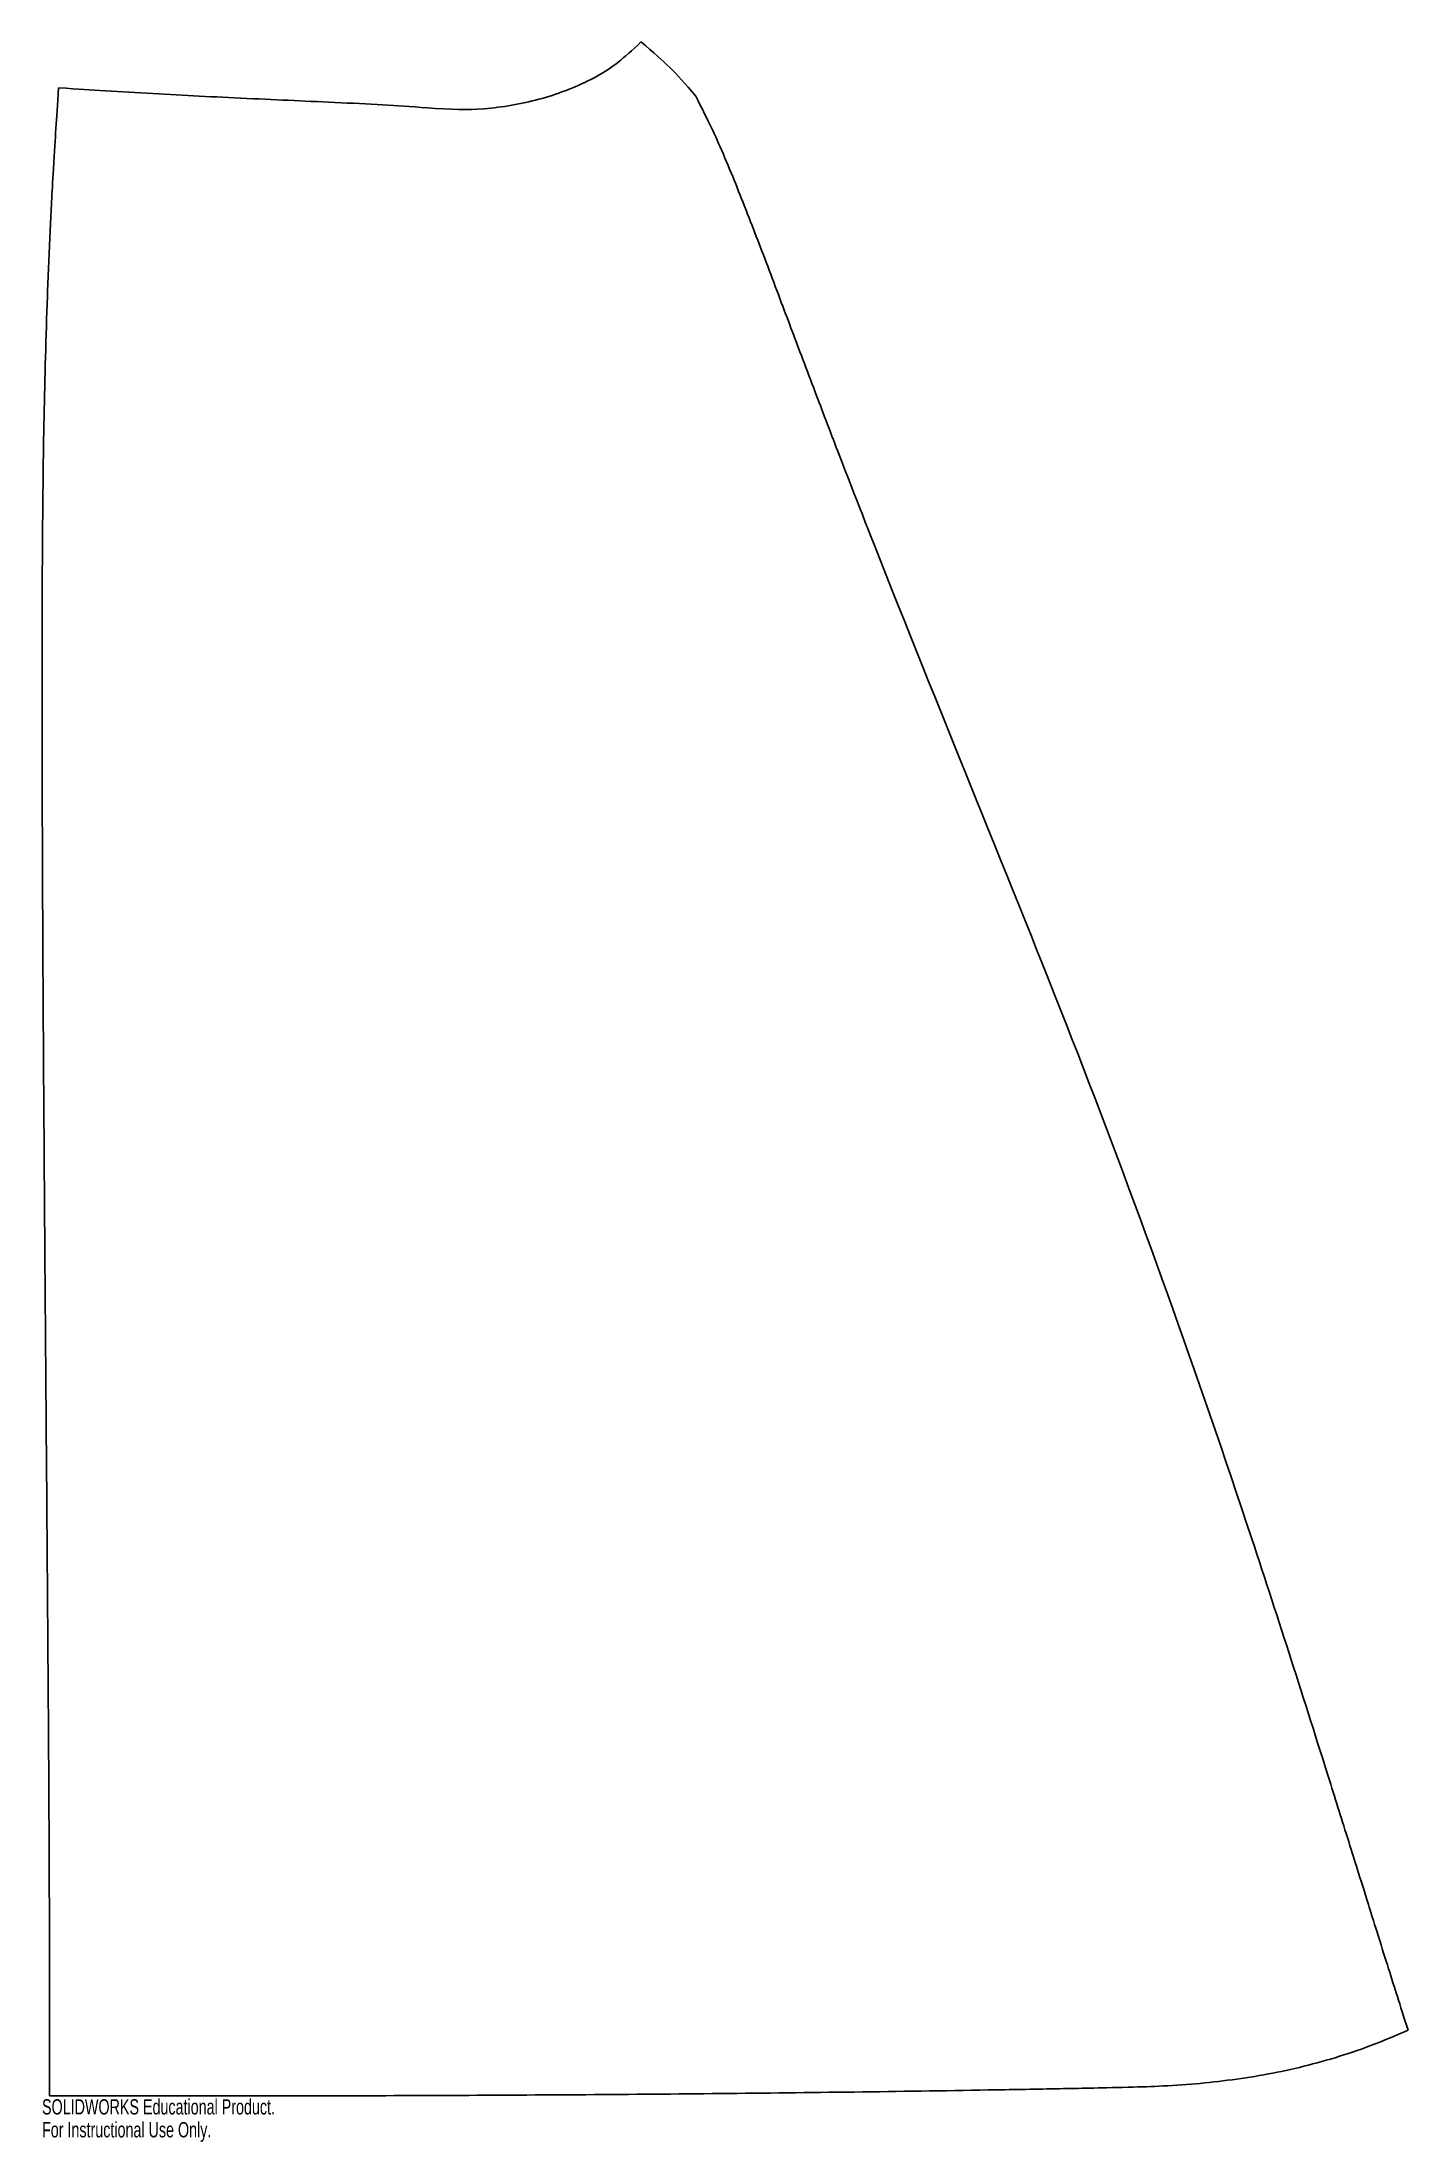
# Model space of a CAD drawing. Header units: inches. Extents: x 57.3 to 74.3, y 252.8 to 278.9.
import ezdxf

# ---------------------------------------------------------------- set-up
doc = ezdxf.new("R2010")
doc.units = ezdxf.units.IN
doc.header["$MEASUREMENT"] = 0
doc.styles.add('SLDTEXTSTYLE0', font='TXT', dxfattribs={"width": 0.7})

msp = doc.modelspace()

# ---------------------------------------------------------------- linework, layer by layer
at = {"color": 7, "linetype": 'Continuous', "lineweight": 25}
for points, knots in [([(64.727, 278.926), (64.501, 278.713), (64.379, 278.611), (63.981, 278.391), (63.755, 278.3), (63.322, 278.172), (63.092, 278.127), (62.622, 278.078), (62.472, 278.082), (62.164, 278.097)], [0, 0, 0, 0, 0.25, 0.25, 0.5, 0.5, 0.75, 0.75, 1, 1, 1, 1]), ([(62.164, 278.097), (61.904, 278.118), (61.758, 278.13), (61.399, 278.15), (61.198, 278.16), (60.58, 278.189), (60.235, 278.204), (59.404, 278.243), (59.047, 278.261), (58.447, 278.294), (58.259, 278.304), (57.863, 278.329), (57.736, 278.338), (57.476, 278.355)], [0, 0, 0, 0, 0.125, 0.125, 0.25, 0.25, 0.5, 0.5, 0.75, 0.75, 0.875, 0.875, 1, 1, 1, 1]), ([(74.278, 254.168), (74.17, 254.508), (74.112, 254.69), (73.959, 255.176), (73.855, 255.507), (73.765, 255.794), (73.741, 255.873), (73.61, 256.29), (73.599, 256.325), (73.468, 256.743), (73.401, 256.957), (72.971, 258.323), (72.675, 259.252), (71.649, 262.354), (70.937, 264.343), (69.393, 268.314), (68.586, 270.25), (67.578, 272.798), (67.386, 273.289), (67.1, 274.031), (66.999, 274.296), (66.818, 274.771), (66.701, 275.081), (66.548, 275.487), (66.444, 275.765), (66.24, 276.305), (66.156, 276.525), (65.953, 277.043), (65.861, 277.274), (65.644, 277.782), (65.57, 277.934), (65.409, 278.253)], [0, 0, 0, 0, 0.03125, 0.03125, 0.0625, 0.0625, 0.078125, 0.078125, 0.09375, 0.09375, 0.125, 0.125, 0.25, 0.25, 0.5, 0.5, 0.75, 0.75, 0.8125, 0.8125, 0.84375, 0.84375, 0.875, 0.875, 0.90625, 0.90625, 0.9375, 0.9375, 0.96875, 0.96875, 1, 1, 1, 1]), ([(57.411, 277.345), (57.392, 277.013), (57.382, 276.838), (57.36, 276.355), (57.348, 276.091), (57.321, 275.359), (57.306, 274.838), (57.276, 273.367), (57.271, 272.298), (57.269, 270.873), (57.269, 270.305), (57.272, 269.391), (57.274, 268.813), (57.28, 267.417), (57.287, 266.273), (57.297, 264.886), (57.301, 264.317), (57.306, 263.614), (57.308, 263.32), (57.311, 262.987), (57.312, 262.869), (57.314, 262.619), (57.315, 262.418), (57.317, 262.209), (57.319, 261.916), (57.323, 261.439), (57.324, 261.297), (57.326, 261.047), (57.327, 260.987), (57.332, 260.292), (57.335, 259.876), (57.347, 258.292), (57.353, 257.412), (57.36, 255.817), (57.362, 255.347), (57.363, 254.599), (57.363, 254.359), (57.363, 253.838), (57.363, 253.682), (57.363, 253.348)], [0, 0, 0, 0, 0.03125, 0.03125, 0.0625, 0.0625, 0.125, 0.125, 0.25, 0.25, 0.3125, 0.3125, 0.375, 0.375, 0.5, 0.5, 0.5625, 0.5625, 0.59375, 0.59375, 0.609375, 0.609375, 0.625, 0.625, 0.65625, 0.65625, 0.671875, 0.671875, 0.6875, 0.6875, 0.75, 0.75, 0.875, 0.875, 0.9375, 0.9375, 0.96875, 0.96875, 1, 1, 1, 1]), ([(70.72, 253.455), (70.923, 253.46), (71.031, 253.463), (71.321, 253.477), (71.481, 253.487), (71.935, 253.527), (72.243, 253.567), (72.832, 253.677), (73.13, 253.75), (73.571, 253.888), (73.717, 253.938), (73.995, 254.046), (74.091, 254.087), (74.278, 254.168)], [0, 0, 0, 0, 0.125, 0.125, 0.25, 0.25, 0.5, 0.5, 0.75, 0.75, 0.875, 0.875, 1, 1, 1, 1]), ([(57.363, 253.348), (57.734, 253.348), (57.917, 253.348), (58.478, 253.348), (58.752, 253.348), (59.593, 253.348), (60.127, 253.349), (61.853, 253.352), (62.904, 253.357), (65.179, 253.372), (66.26, 253.383), (67.941, 253.405), (68.494, 253.413), (69.328, 253.428), (69.603, 253.432), (70.167, 253.443), (70.349, 253.447), (70.72, 253.455)], [0, 0, 0, 0, 0.0625, 0.0625, 0.125, 0.125, 0.25, 0.25, 0.5, 0.5, 0.75, 0.75, 0.875, 0.875, 0.9375, 0.9375, 1, 1, 1, 1])]:
    msp.add_open_spline(points, degree=3, knots=knots, dxfattribs=at)
for points in [[(65.409, 278.253), (65.13, 278.577), (65.055, 278.652), (64.727, 278.926)], [(57.476, 278.355), (57.445, 277.907), (57.437, 277.794), (57.411, 277.345)]]:
    msp.add_open_spline(points, degree=3, dxfattribs=at)

# ---------------------------------------------------------------- texts
at = {"color": 7, "linetype": 'Continuous', "char_height": 0.1903, "attachment_point": 1, "style": 'SLDTEXTSTYLE0'}
for s, insert in [('SOLIDWORKS Educational Product.', (57.269, 253.308)), ('For Instructional Use Only.', (57.269, 253.023))]:
    msp.add_mtext(s, dxfattribs=dict(at, insert=insert))

doc.saveas('drawing.dxf')
